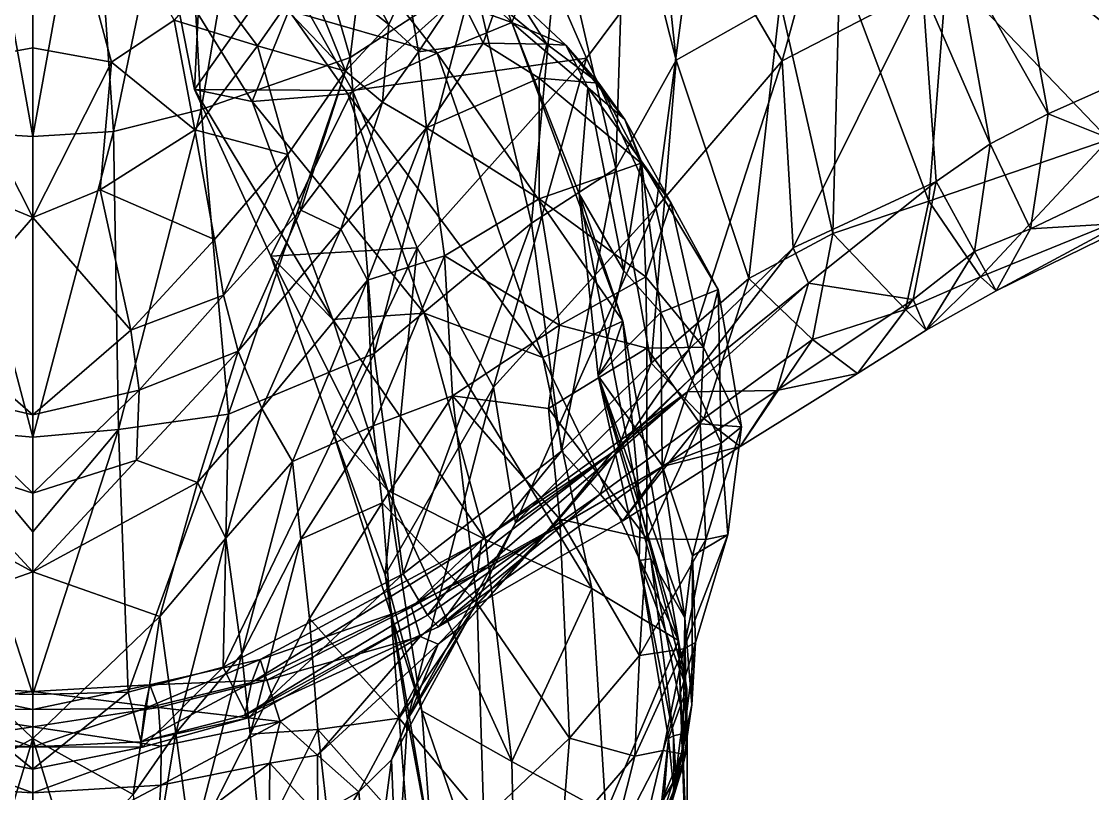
# Model space of a CAD drawing. Extents: x -3.67 to 3.67, y -1.12 to 0.75.
# Drawn here: x -0.002 to 0.1874, y -0.1958 to -0.0592 of the extents above; entities that cross this region are included whole.
import ezdxf

# ---------------------------------------------------------------- set-up
doc = ezdxf.new("R2010")
doc.units = 0
doc.layers.add('PTERANDN$LWO', color=1, linetype='CONTINUOUS')

msp = doc.modelspace()

# ---------------------------------------------------------------- linework, layer by layer
at = {"layer": 'PTERANDN$LWO'}
for points in [[(0.06434, 0.00084, -0.02902), (0.05612, -0.06557, 0.02455), (0.04056, -0.01157, -0.05649)], [(0.05612, -0.06557, 0.02455), (0.06434, 0.00084, -0.02902), (0.07793, -0.05132, 0.05281)], [(0.02665, -0.0189, -0.05853), (0.04056, -0.01157, -0.05649), (0.02978, -0.07475, -0.00071)], [(0.04056, -0.01157, -0.05649), (0.05612, -0.06557, 0.02455), (0.02978, -0.07475, -0.00071)], [(-0.01394, -0.06638, 0.90092), (0, -0.01428, 0.93408), (-0.02501, -0.05895, 0.88723)], [(0, -0.01428, 0.93408), (-0.01394, -0.06638, 0.90092), (0, -0.06383, 0.91513)], [(0.01394, -0.06638, 0.90092), (0, -0.01428, 0.93408), (0, -0.06383, 0.91513)], [(0, -0.01428, 0.93408), (0.01394, -0.06638, 0.90092), (0.02501, -0.05895, 0.88723)], [(0.11715, -0.03983, 0.39216), (0.13252, -0.06617, 0.37538), (0.14696, -0.01343, 0.35478)], [(0.13252, -0.06617, 0.37538), (0.15738, -0.05327, 0.35008), (0.14696, -0.01343, 0.35478)], [(0.02665, -0.0189, -0.05853), (0.01425, -0.07863, -0.00396), (0.01039, -0.02198, -0.06129)], [(0.01425, -0.07863, -0.00396), (0.02665, -0.0189, -0.05853), (0.02978, -0.07475, -0.00071)], [(0.10878, -0.019, 0.17009), (0.11378, -0.06605, 0.1639), (0.10483, -0.0306, 0.10088)], [(0.10878, -0.019, 0.17009), (0.13218, -0.05564, 0.22583), (0.11378, -0.06605, 0.1639)], [(-0.01425, -0.07863, -0.00396), (-0.01039, -0.02198, -0.06129), (0, -0.07955, -0.005)], [(-0.01039, -0.02198, -0.06129), (0, -0.02306, -0.06132), (0, -0.07955, -0.005)], [(0, -0.02306, -0.06132), (0.01039, -0.02198, -0.06129), (0, -0.07955, -0.005)], [(0.01039, -0.02198, -0.06129), (0.01425, -0.07863, -0.00396), (0, -0.07955, -0.005)], [(0.10313, -0.08519, 0.14002), (0.0931, -0.04176, 0.07628), (0.10483, -0.0306, 0.10088)], [(0.11378, -0.06605, 0.1639), (0.10313, -0.08519, 0.14002), (0.10483, -0.0306, 0.10088)], [(0.0468, -0.04691, 0.84959), (0.063, -0.05974, 0.82429), (0.05201, -0.03942, 0.82274)], [(0.05201, -0.03942, 0.82274), (0.063, -0.05974, 0.82429), (0.06624, -0.0528, 0.79629)], [(0.19318, -0.03809, 0.35846), (0.17438, -0.04737, 0.35484), (0.19878, -0.06695, 0.34752)], [(0.06043, -0.05065, 0.65219), (0.06642, -0.04149, 0.6757), (0.0847, -0.05939, 0.67607)], [(0.06642, -0.04149, 0.6757), (0.07949, -0.0457, 0.7119), (0.0847, -0.05939, 0.67607)], [(0.11715, -0.03983, 0.39216), (0.08813, -0.04321, 0.45382), (0.09792, -0.0657, 0.44167)], [(0.11021, -0.0922, 0.42225), (0.11715, -0.03983, 0.39216), (0.09792, -0.0657, 0.44167)], [(0.11715, -0.03983, 0.39216), (0.11021, -0.0922, 0.42225), (0.13252, -0.06617, 0.37538)], [(0.19274, -0.04082, 0.23276), (0.1903, -0.08006, 0.24103), (0.16165, -0.05008, 0.22639)], [(0.05655, -0.07138, 0.50777), (0.08813, -0.04321, 0.45382), (0.04409, -0.04919, 0.51838)], [(0.08813, -0.04321, 0.45382), (0.05655, -0.07138, 0.50777), (0.09792, -0.0657, 0.44167)], [(0.0931, -0.04176, 0.07628), (0.08819, -0.09486, 0.11627), (0.07793, -0.05132, 0.05281)], [(0.10313, -0.08519, 0.14002), (0.08819, -0.09486, 0.11627), (0.0931, -0.04176, 0.07628)], [(0.0468, -0.04691, 0.84959), (0.04451, -0.05664, 0.85587), (0.05531, -0.068, 0.84967)], [(0.063, -0.05974, 0.82429), (0.0468, -0.04691, 0.84959), (0.05531, -0.068, 0.84967)], [(0.07949, -0.0457, 0.7119), (0.08618, -0.05584, 0.70925), (0.0847, -0.05939, 0.67607)], [(0.16314, -0.04641, 0.3514), (0.15738, -0.05327, 0.35008), (0.16933, -0.08083, 0.3377)], [(0.16314, -0.04641, 0.3514), (0.16933, -0.08083, 0.3377), (0.17959, -0.07551, 0.34192)], [(0.17438, -0.04737, 0.35484), (0.16314, -0.04641, 0.3514), (0.17959, -0.07551, 0.34192)], [(0.04409, -0.04919, 0.51838), (0.02553, -0.0556, 0.56604), (0.02858, -0.07121, 0.57837)], [(0.05655, -0.07138, 0.50777), (0.04409, -0.04919, 0.51838), (0.02858, -0.07121, 0.57837)], [(0.14275, -0.04901, 0.22789), (0.14152, -0.0967, 0.23111), (0.13218, -0.05564, 0.22583)], [(0.14152, -0.0967, 0.23111), (0.14275, -0.04901, 0.22789), (0.15847, -0.09099, 0.23353)], [(0.14275, -0.04901, 0.22789), (0.16165, -0.05008, 0.22639), (0.15847, -0.09099, 0.23353)], [(0.19878, -0.06695, 0.34752), (0.17438, -0.04737, 0.35484), (0.17959, -0.07551, 0.34192)], [(0.06043, -0.05065, 0.65219), (0.07155, -0.06477, 0.65202), (0.04528, -0.05725, 0.62907)], [(0.07155, -0.06477, 0.65202), (0.06043, -0.05065, 0.65219), (0.0847, -0.05939, 0.67607)], [(0.16165, -0.05008, 0.22639), (0.1903, -0.08006, 0.24103), (0.15847, -0.09099, 0.23353)], [(0.03977, -0.06347, 0.86816), (0.03107, -0.05194, 0.87562), (0.02501, -0.05895, 0.88723)], [(0.03977, -0.06347, 0.86816), (0.04451, -0.05664, 0.85587), (0.03107, -0.05194, 0.87562)], [(0.06036, -0.11792, 0.08742), (0.05612, -0.06557, 0.02455), (0.07793, -0.05132, 0.05281)], [(0.08819, -0.09486, 0.11627), (0.06036, -0.11792, 0.08742), (0.07793, -0.05132, 0.05281)], [(0.063, -0.05974, 0.82429), (0.06824, -0.06456, 0.82002), (0.06624, -0.0528, 0.79629)], [(0.06824, -0.06456, 0.82002), (0.07525, -0.05408, 0.76821), (0.06624, -0.0528, 0.79629)], [(0.06824, -0.06456, 0.82002), (0.07963, -0.063, 0.79528), (0.07525, -0.05408, 0.76821)], [(0.07525, -0.05408, 0.76821), (0.07963, -0.063, 0.79528), (0.08214, -0.05599, 0.74279)], [(0.13252, -0.06617, 0.37538), (0.1345, -0.09926, 0.36479), (0.15738, -0.05327, 0.35008)], [(0.15738, -0.05327, 0.35008), (0.1345, -0.09926, 0.36479), (0.15978, -0.08747, 0.33439)], [(0.16933, -0.08083, 0.3377), (0.15738, -0.05327, 0.35008), (0.15978, -0.08747, 0.33439)], [(0.02553, -0.0556, 0.56604), (0.02922, -0.0579, 0.60413), (0.02858, -0.07121, 0.57837)], [(0.04451, -0.05664, 0.85587), (0.03977, -0.06347, 0.86816), (0.05531, -0.068, 0.84967)], [(0.07963, -0.063, 0.79528), (0.09091, -0.06322, 0.74246), (0.08214, -0.05599, 0.74279)], [(0.09091, -0.06322, 0.74246), (0.08618, -0.05584, 0.70925), (0.08214, -0.05599, 0.74279)], [(0.08618, -0.05584, 0.70925), (0.09428, -0.06335, 0.70903), (0.0847, -0.05939, 0.67607)], [(0.09091, -0.06322, 0.74246), (0.09428, -0.06335, 0.70903), (0.08618, -0.05584, 0.70925)], [(0.11378, -0.06605, 0.1639), (0.13218, -0.05564, 0.22583), (0.12662, -0.10467, 0.22689)], [(0.13218, -0.05564, 0.22583), (0.14152, -0.0967, 0.23111), (0.12662, -0.10467, 0.22689)], [(0.02922, -0.0579, 0.60413), (0.0388, -0.07333, 0.60496), (0.02858, -0.07121, 0.57837)], [(0.02922, -0.0579, 0.60413), (0.04528, -0.05725, 0.62907), (0.0388, -0.07333, 0.60496)], [(0.0388, -0.07333, 0.60496), (0.04528, -0.05725, 0.62907), (0.05574, -0.072, 0.62944)], [(0.04528, -0.05725, 0.62907), (0.07155, -0.06477, 0.65202), (0.05574, -0.072, 0.62944)], [(0.01394, -0.06638, 0.90092), (0.02863, -0.07837, 0.87991), (0.02501, -0.05895, 0.88723)], [(0.02863, -0.07837, 0.87991), (0.03977, -0.06347, 0.86816), (0.02501, -0.05895, 0.88723)], [(0.06183, -0.07343, 0.84523), (0.063, -0.05974, 0.82429), (0.05531, -0.068, 0.84967)], [(0.063, -0.05974, 0.82429), (0.06183, -0.07343, 0.84523), (0.06824, -0.06456, 0.82002)], [(0.10437, -0.11221, 0.6698), (0.07155, -0.06477, 0.65202), (0.0847, -0.05939, 0.67607)], [(0.09428, -0.06335, 0.70903), (0.09818, -0.07086, 0.70971), (0.0847, -0.05939, 0.67607)], [(0.09665, -0.08968, 0.70534), (0.10437, -0.11221, 0.6698), (0.0847, -0.05939, 0.67607)], [(0.09818, -0.07086, 0.70971), (0.09665, -0.08968, 0.70534), (0.0847, -0.05939, 0.67607)], [(0, -0.09386, 0.90364), (0, -0.06383, 0.91513), (-0.01394, -0.06638, 0.90092)], [(0, -0.06383, 0.91513), (0, -0.09386, 0.90364), (0.01394, -0.06638, 0.90092)], [(0.03977, -0.06347, 0.86816), (0.02863, -0.07837, 0.87991), (0.04509, -0.08274, 0.86235)], [(0.03977, -0.06347, 0.86816), (0.04509, -0.08274, 0.86235), (0.05531, -0.068, 0.84967)], [(0.07963, -0.063, 0.79528), (0.06824, -0.06456, 0.82002), (0.06965, -0.07799, 0.84202)], [(0.08959, -0.0692, 0.79518), (0.07963, -0.063, 0.79528), (0.06965, -0.07799, 0.84202)], [(0.08959, -0.0692, 0.79518), (0.09091, -0.06322, 0.74246), (0.07963, -0.063, 0.79528)], [(0.09091, -0.06322, 0.74246), (0.08959, -0.0692, 0.79518), (0.1001, -0.07011, 0.74226)], [(0.09428, -0.06335, 0.70903), (0.09091, -0.06322, 0.74246), (0.1001, -0.07011, 0.74226)], [(0.1047, -0.07653, 0.74307), (0.09428, -0.06335, 0.70903), (0.1001, -0.07011, 0.74226)], [(0.1047, -0.07653, 0.74307), (0.09818, -0.07086, 0.70971), (0.09428, -0.06335, 0.70903)], [(0.05612, -0.06557, 0.02455), (0.03464, -0.12865, 0.06122), (0.02978, -0.07475, -0.00071)], [(0.06036, -0.11792, 0.08742), (0.03464, -0.12865, 0.06122), (0.05612, -0.06557, 0.02455)], [(0.07155, -0.06477, 0.65202), (0.09021, -0.11864, 0.64608), (0.05574, -0.072, 0.62944)], [(0.05655, -0.07138, 0.50777), (0.06796, -0.09921, 0.49809), (0.09792, -0.0657, 0.44167)], [(0.06824, -0.06456, 0.82002), (0.06183, -0.07343, 0.84523), (0.06965, -0.07799, 0.84202)], [(0.06796, -0.09921, 0.49809), (0.08147, -0.12392, 0.48231), (0.09792, -0.0657, 0.44167)], [(0.09021, -0.11864, 0.64608), (0.07155, -0.06477, 0.65202), (0.10437, -0.11221, 0.6698)], [(0.08147, -0.12392, 0.48231), (0.11021, -0.0922, 0.42225), (0.09792, -0.0657, 0.44167)], [(0.11378, -0.06605, 0.1639), (0.10939, -0.11964, 0.20545), (0.10313, -0.08519, 0.14002)], [(0.10939, -0.11964, 0.20545), (0.11378, -0.06605, 0.1639), (0.12662, -0.10467, 0.22689)], [(0.13252, -0.06617, 0.37538), (0.11021, -0.0922, 0.42225), (0.11601, -0.11725, 0.39971)], [(0.1345, -0.09926, 0.36479), (0.13252, -0.06617, 0.37538), (0.11601, -0.11725, 0.39971)], [(-0.01394, -0.06638, 0.90092), (-0.01189, -0.089, 0.8947), (0, -0.09386, 0.90364)], [(0.01189, -0.089, 0.8947), (0.01394, -0.06638, 0.90092), (0, -0.09386, 0.90364)], [(0.01189, -0.089, 0.8947), (0.02863, -0.07837, 0.87991), (0.01394, -0.06638, 0.90092)], [(0.04509, -0.08274, 0.86235), (0.04739, -0.09258, 0.8585), (0.05531, -0.068, 0.84967)], [(0.04739, -0.09258, 0.8585), (0.06183, -0.07343, 0.84523), (0.05531, -0.068, 0.84967)], [(0.20109, -0.08415, 0.32399), (0.19878, -0.06695, 0.34752), (0.17959, -0.07551, 0.34192)], [(0.08956, -0.09059, 0.84077), (0.08959, -0.0692, 0.79518), (0.06965, -0.07799, 0.84202)], [(0.08959, -0.0692, 0.79518), (0.08956, -0.09059, 0.84077), (0.10759, -0.08427, 0.7924)], [(0.08959, -0.0692, 0.79518), (0.10759, -0.08427, 0.7924), (0.1001, -0.07011, 0.74226)], [(0.0421, -0.10071, 0.56857), (0.05655, -0.07138, 0.50777), (0.02858, -0.07121, 0.57837)], [(0.0388, -0.07333, 0.60496), (0.05305, -0.1119, 0.59878), (0.02858, -0.07121, 0.57837)], [(0.05305, -0.1119, 0.59878), (0.0421, -0.10071, 0.56857), (0.02858, -0.07121, 0.57837)], [(0.05655, -0.07138, 0.50777), (0.0421, -0.10071, 0.56857), (0.06796, -0.09921, 0.49809)], [(0.10455, -0.10332, 0.73956), (0.09665, -0.08968, 0.70534), (0.09818, -0.07086, 0.70971)], [(0.09818, -0.07086, 0.70971), (0.1047, -0.07653, 0.74307), (0.1076, -0.08386, 0.74395)], [(0.10455, -0.10332, 0.73956), (0.09818, -0.07086, 0.70971), (0.1076, -0.08386, 0.74395)], [(0.10759, -0.08427, 0.7924), (0.1047, -0.07653, 0.74307), (0.1001, -0.07011, 0.74226)], [(0.06921, -0.1108, 0.6237), (0.0388, -0.07333, 0.60496), (0.05574, -0.072, 0.62944)], [(0.05305, -0.1119, 0.59878), (0.0388, -0.07333, 0.60496), (0.06921, -0.1108, 0.6237)], [(0.04739, -0.09258, 0.8585), (0.05448, -0.09595, 0.8565), (0.06183, -0.07343, 0.84523)], [(0.06183, -0.07343, 0.84523), (0.05448, -0.09595, 0.8565), (0.06965, -0.07799, 0.84202)], [(0.09021, -0.11864, 0.64608), (0.06921, -0.1108, 0.6237), (0.05574, -0.072, 0.62944)], [(0.01516, -0.13139, 0.05712), (0.01425, -0.07863, -0.00396), (0.02978, -0.07475, -0.00071)], [(0.03464, -0.12865, 0.06122), (0.01516, -0.13139, 0.05712), (0.02978, -0.07475, -0.00071)], [(0.16933, -0.08083, 0.3377), (0.17649, -0.09585, 0.31691), (0.17959, -0.07551, 0.34192)], [(0.17649, -0.09585, 0.31691), (0.20109, -0.08415, 0.32399), (0.17959, -0.07551, 0.34192)], [(0.1047, -0.07653, 0.74307), (0.11288, -0.09123, 0.7929), (0.1076, -0.08386, 0.74395)], [(0.11288, -0.09123, 0.7929), (0.1047, -0.07653, 0.74307), (0.10759, -0.08427, 0.7924)], [(0, -0.13273, 0.05569), (-0.01516, -0.13139, 0.05712), (-0.01425, -0.07863, -0.00396)], [(0, -0.13273, 0.05569), (-0.01425, -0.07863, -0.00396), (0, -0.07955, -0.005)], [(0.01425, -0.07863, -0.00396), (0, -0.13273, 0.05569), (0, -0.07955, -0.005)], [(0.01516, -0.13139, 0.05712), (0, -0.13273, 0.05569), (0.01425, -0.07863, -0.00396)], [(0.02863, -0.07837, 0.87991), (0.01189, -0.089, 0.8947), (0.03216, -0.09777, 0.8725)], [(0.04509, -0.08274, 0.86235), (0.02863, -0.07837, 0.87991), (0.03216, -0.09777, 0.8725)], [(0.05448, -0.09595, 0.8565), (0.05919, -0.10493, 0.86563), (0.06965, -0.07799, 0.84202)], [(0.05919, -0.10493, 0.86563), (0.07281, -0.10065, 0.8575), (0.06965, -0.07799, 0.84202)], [(0.07281, -0.10065, 0.8575), (0.08956, -0.09059, 0.84077), (0.06965, -0.07799, 0.84202)], [(0.1903, -0.08006, 0.24103), (0.16761, -0.10434, 0.25747), (0.15847, -0.09099, 0.23353)], [(0.16655, -0.0999, 0.31166), (0.16933, -0.08083, 0.3377), (0.15978, -0.08747, 0.33439)], [(0.17649, -0.09585, 0.31691), (0.16933, -0.08083, 0.3377), (0.16655, -0.0999, 0.31166)], [(0.19792, -0.09202, 0.26543), (0.16761, -0.10434, 0.25747), (0.1903, -0.08006, 0.24103)], [(0.03372, -0.10759, 0.86743), (0.04509, -0.08274, 0.86235), (0.03216, -0.09777, 0.8725)], [(0.04509, -0.08274, 0.86235), (0.03372, -0.10759, 0.86743), (0.04739, -0.09258, 0.8585)], [(0.08819, -0.09486, 0.11627), (0.10313, -0.08519, 0.14002), (0.09353, -0.13523, 0.18322)], [(0.10759, -0.08427, 0.7924), (0.08956, -0.09059, 0.84077), (0.10841, -0.10435, 0.8387)], [(0.10313, -0.08519, 0.14002), (0.10939, -0.11964, 0.20545), (0.09353, -0.13523, 0.18322)], [(0.11107, -0.11069, 0.76057), (0.10455, -0.10332, 0.73956), (0.1076, -0.08386, 0.74395)], [(0.11288, -0.09123, 0.7929), (0.10759, -0.08427, 0.7924), (0.10841, -0.10435, 0.8387)], [(0.11288, -0.09123, 0.7929), (0.12124, -0.1066, 0.79347), (0.1076, -0.08386, 0.74395)], [(0.12124, -0.1066, 0.79347), (0.11107, -0.11069, 0.76057), (0.1076, -0.08386, 0.74395)], [(0.20109, -0.08415, 0.32399), (0.17649, -0.09585, 0.31691), (0.19503, -0.09473, 0.29388)], [(0, -0.09386, 0.90364), (-0.01189, -0.089, 0.8947), (-0.01735, -0.11383, 0.88604)], [(0.01189, -0.089, 0.8947), (0, -0.09386, 0.90364), (0.01735, -0.11383, 0.88604)], [(0.01189, -0.089, 0.8947), (0.01735, -0.11383, 0.88604), (0.03216, -0.09777, 0.8725)], [(0.1345, -0.09926, 0.36479), (0.13718, -0.10548, 0.34536), (0.15978, -0.08747, 0.33439)], [(0.13718, -0.10548, 0.34536), (0.15571, -0.10839, 0.30743), (0.15978, -0.08747, 0.33439)], [(0.15571, -0.10839, 0.30743), (0.16655, -0.0999, 0.31166), (0.15978, -0.08747, 0.33439)], [(0.08956, -0.09059, 0.84077), (0.07281, -0.10065, 0.8575), (0.09315, -0.11292, 0.85698)], [(0.08956, -0.09059, 0.84077), (0.09315, -0.11292, 0.85698), (0.10841, -0.10435, 0.8387)], [(0.10223, -0.11845, 0.70298), (0.09665, -0.08968, 0.70534), (0.10001, -0.12188, 0.73461)], [(0.10437, -0.11221, 0.6698), (0.09665, -0.08968, 0.70534), (0.10223, -0.11845, 0.70298)], [(0.09665, -0.08968, 0.70534), (0.10455, -0.10332, 0.73956), (0.10001, -0.12188, 0.73461)], [(0.04739, -0.09258, 0.8585), (0.03372, -0.10759, 0.86743), (0.03631, -0.11751, 0.8646)], [(0.05448, -0.09595, 0.8565), (0.04739, -0.09258, 0.8585), (0.03631, -0.11751, 0.8646)], [(0.08147, -0.12392, 0.48231), (0.08538, -0.14791, 0.45979), (0.11021, -0.0922, 0.42225)], [(0.11021, -0.0922, 0.42225), (0.08538, -0.14791, 0.45979), (0.11601, -0.11725, 0.39971)], [(0.11863, -0.11681, 0.84055), (0.11288, -0.09123, 0.7929), (0.10841, -0.10435, 0.8387)], [(0.11288, -0.09123, 0.7929), (0.11863, -0.11681, 0.84055), (0.12124, -0.1066, 0.79347)], [(0.15438, -0.11015, 0.25327), (0.14152, -0.0967, 0.23111), (0.15847, -0.09099, 0.23353)], [(0.16761, -0.10434, 0.25747), (0.15438, -0.11015, 0.25327), (0.15847, -0.09099, 0.23353)], [(0.16761, -0.10434, 0.25747), (0.19792, -0.09202, 0.26543), (0.17042, -0.10682, 0.28685)], [(0.19792, -0.09202, 0.26543), (0.19503, -0.09473, 0.29388), (0.17042, -0.10682, 0.28685)], [(0, -0.09386, 0.90364), (-0.01735, -0.11383, 0.88604), (0, -0.12879, 0.8917)], [(0.01735, -0.11383, 0.88604), (0, -0.09386, 0.90364), (0, -0.12879, 0.8917)], [(0.0405, -0.12768, 0.87181), (0.05448, -0.09595, 0.8565), (0.03631, -0.11751, 0.8646)], [(0.0405, -0.12768, 0.87181), (0.05919, -0.10493, 0.86563), (0.05448, -0.09595, 0.8565)], [(0.08819, -0.09486, 0.11627), (0.06553, -0.15692, 0.15551), (0.06036, -0.11792, 0.08742)], [(0.06553, -0.15692, 0.15551), (0.08819, -0.09486, 0.11627), (0.09353, -0.13523, 0.18322)], [(0.17649, -0.09585, 0.31691), (0.16655, -0.0999, 0.31166), (0.17042, -0.10682, 0.28685)], [(0.19503, -0.09473, 0.29388), (0.17649, -0.09585, 0.31691), (0.17042, -0.10682, 0.28685)], [(0.01735, -0.11383, 0.88604), (0.03372, -0.10759, 0.86743), (0.03216, -0.09777, 0.8725)], [(0.14152, -0.0967, 0.23111), (0.1379, -0.11546, 0.25165), (0.12662, -0.10467, 0.22689)], [(0.15438, -0.11015, 0.25327), (0.1379, -0.11546, 0.25165), (0.14152, -0.0967, 0.23111)], [(0.06796, -0.09921, 0.49809), (0.0421, -0.10071, 0.56857), (0.05287, -0.13119, 0.55881)], [(0.06233, -0.15712, 0.5411), (0.06796, -0.09921, 0.49809), (0.05287, -0.13119, 0.55881)], [(0.06796, -0.09921, 0.49809), (0.06233, -0.15712, 0.5411), (0.08147, -0.12392, 0.48231)], [(0.1171, -0.12164, 0.37913), (0.1345, -0.09926, 0.36479), (0.11601, -0.11725, 0.39971)], [(0.1171, -0.12164, 0.37913), (0.13718, -0.10548, 0.34536), (0.1345, -0.09926, 0.36479)], [(0.16655, -0.0999, 0.31166), (0.15571, -0.10839, 0.30743), (0.15799, -0.11382, 0.28239)], [(0.16655, -0.0999, 0.31166), (0.15799, -0.11382, 0.28239), (0.17042, -0.10682, 0.28685)], [(0.0421, -0.10071, 0.56857), (0.0628, -0.14217, 0.59016), (0.05287, -0.13119, 0.55881)], [(0.05305, -0.1119, 0.59878), (0.0628, -0.14217, 0.59016), (0.0421, -0.10071, 0.56857)], [(0.06021, -0.13071, 0.87653), (0.07281, -0.10065, 0.8575), (0.05919, -0.10493, 0.86563)], [(0.07281, -0.10065, 0.8575), (0.06021, -0.13071, 0.87653), (0.07424, -0.12544, 0.86993)], [(0.09315, -0.11292, 0.85698), (0.07281, -0.10065, 0.8575), (0.07424, -0.12544, 0.86993)], [(0.10455, -0.10332, 0.73956), (0.11107, -0.11069, 0.76057), (0.10001, -0.12188, 0.73461)], [(0.05919, -0.10493, 0.86563), (0.0405, -0.12768, 0.87181), (0.04593, -0.13705, 0.88066)], [(0.06021, -0.13071, 0.87653), (0.05919, -0.10493, 0.86563), (0.04593, -0.13705, 0.88066)], [(0.09315, -0.11292, 0.85698), (0.10863, -0.117, 0.84945), (0.10841, -0.10435, 0.8387)], [(0.10863, -0.117, 0.84945), (0.11863, -0.11681, 0.84055), (0.10841, -0.10435, 0.8387)], [(0.11868, -0.12941, 0.25), (0.10939, -0.11964, 0.20545), (0.12662, -0.10467, 0.22689)], [(0.1316, -0.12446, 0.31789), (0.13718, -0.10548, 0.34536), (0.11579, -0.12474, 0.35804)], [(0.13718, -0.10548, 0.34536), (0.1171, -0.12164, 0.37913), (0.11579, -0.12474, 0.35804)], [(0.1379, -0.11546, 0.25165), (0.11868, -0.12941, 0.25), (0.12662, -0.10467, 0.22689)], [(0.15571, -0.10839, 0.30743), (0.13718, -0.10548, 0.34536), (0.1316, -0.12446, 0.31789)], [(0.16761, -0.10434, 0.25747), (0.15799, -0.11382, 0.28239), (0.15438, -0.11015, 0.25327)], [(0.15799, -0.11382, 0.28239), (0.16761, -0.10434, 0.25747), (0.17042, -0.10682, 0.28685)], [(0.01879, -0.12445, 0.88041), (0.03372, -0.10759, 0.86743), (0.01735, -0.11383, 0.88604)], [(0.03372, -0.10759, 0.86743), (0.01879, -0.12445, 0.88041), (0.03631, -0.11751, 0.8646)], [(0.12173, -0.13378, 0.80938), (0.11107, -0.11069, 0.76057), (0.12124, -0.1066, 0.79347)], [(0.12124, -0.1066, 0.79347), (0.11863, -0.11681, 0.84055), (0.12534, -0.13092, 0.84121)], [(0.12173, -0.13378, 0.80938), (0.12124, -0.1066, 0.79347), (0.12534, -0.13092, 0.84121)], [(0.15571, -0.10839, 0.30743), (0.1316, -0.12446, 0.31789), (0.14588, -0.12148, 0.27804)], [(0.15799, -0.11382, 0.28239), (0.15571, -0.10839, 0.30743), (0.14588, -0.12148, 0.27804)], [(0.05305, -0.1119, 0.59878), (0.06921, -0.1108, 0.6237), (0.08009, -0.15082, 0.61971)], [(0.06921, -0.1108, 0.6237), (0.09888, -0.15949, 0.64253), (0.08009, -0.15082, 0.61971)], [(0.09021, -0.11864, 0.64608), (0.09888, -0.15949, 0.64253), (0.06921, -0.1108, 0.6237)], [(0.10001, -0.12188, 0.73461), (0.11107, -0.11069, 0.76057), (0.11129, -0.13775, 0.77722)], [(0.11107, -0.11069, 0.76057), (0.12173, -0.13378, 0.80938), (0.11129, -0.13775, 0.77722)], [(0.1379, -0.11546, 0.25165), (0.15438, -0.11015, 0.25327), (0.14588, -0.12148, 0.27804)], [(0.15438, -0.11015, 0.25327), (0.15799, -0.11382, 0.28239), (0.14588, -0.12148, 0.27804)], [(0.0628, -0.14217, 0.59016), (0.05305, -0.1119, 0.59878), (0.08009, -0.15082, 0.61971)], [(0.09123, -0.12766, 0.86528), (0.09315, -0.11292, 0.85698), (0.07424, -0.12544, 0.86993)], [(0.09021, -0.11864, 0.64608), (0.10437, -0.11221, 0.6698), (0.11419, -0.1687, 0.66661)], [(0.09315, -0.11292, 0.85698), (0.09123, -0.12766, 0.86528), (0.10863, -0.117, 0.84945)], [(0.10223, -0.11845, 0.70298), (0.10749, -0.14553, 0.70074), (0.10437, -0.11221, 0.6698)], [(0.10437, -0.11221, 0.6698), (0.10749, -0.14553, 0.70074), (0.11419, -0.1687, 0.66661)], [(-0.01735, -0.11383, 0.88604), (-0.01879, -0.12445, 0.88041), (0, -0.12879, 0.8917)], [(0.01879, -0.12445, 0.88041), (0.01735, -0.11383, 0.88604), (0, -0.12879, 0.8917)], [(0.1379, -0.11546, 0.25165), (0.1251, -0.13442, 0.27687), (0.11868, -0.12941, 0.25)], [(0.1251, -0.13442, 0.27687), (0.1379, -0.11546, 0.25165), (0.14588, -0.12148, 0.27804)], [(0.08538, -0.14791, 0.45979), (0.1045, -0.13396, 0.41185), (0.11601, -0.11725, 0.39971)], [(0.09123, -0.12766, 0.86528), (0.10861, -0.15072, 0.86974), (0.10863, -0.117, 0.84945)], [(0.1045, -0.13396, 0.41185), (0.1171, -0.12164, 0.37913), (0.11601, -0.11725, 0.39971)], [(0.10861, -0.15072, 0.86974), (0.11805, -0.13037, 0.85115), (0.10863, -0.117, 0.84945)], [(0.10863, -0.117, 0.84945), (0.11805, -0.13037, 0.85115), (0.11863, -0.11681, 0.84055)], [(0.11863, -0.11681, 0.84055), (0.11805, -0.13037, 0.85115), (0.12534, -0.13092, 0.84121)], [(0.01879, -0.12445, 0.88041), (0.01834, -0.13681, 0.87465), (0.03631, -0.11751, 0.8646)], [(0.01834, -0.13681, 0.87465), (0.02911, -0.14076, 0.87555), (0.03631, -0.11751, 0.8646)], [(0.02911, -0.14076, 0.87555), (0.0405, -0.12768, 0.87181), (0.03631, -0.11751, 0.8646)], [(0.03464, -0.12865, 0.06122), (0.06036, -0.11792, 0.08742), (0.03367, -0.17345, 0.12924)], [(0.06036, -0.11792, 0.08742), (0.06553, -0.15692, 0.15551), (0.03367, -0.17345, 0.12924)], [(0.09888, -0.15949, 0.64253), (0.09021, -0.11864, 0.64608), (0.11419, -0.1687, 0.66661)], [(0.10749, -0.14553, 0.70074), (0.10223, -0.11845, 0.70298), (0.10001, -0.12188, 0.73461)], [(0.10939, -0.11964, 0.20545), (0.10036, -0.14281, 0.22894), (0.09353, -0.13523, 0.18322)], [(0.11868, -0.12941, 0.25), (0.10036, -0.14281, 0.22894), (0.10939, -0.11964, 0.20545)], [(0.10724, -0.15459, 0.73221), (0.10749, -0.14553, 0.70074), (0.10001, -0.12188, 0.73461)], [(0.1093, -0.15427, 0.76418), (0.10724, -0.15459, 0.73221), (0.10001, -0.12188, 0.73461)], [(0.11534, -0.16471, 0.79323), (0.10001, -0.12188, 0.73461), (0.11129, -0.13775, 0.77722)], [(0.11534, -0.16471, 0.79323), (0.1093, -0.15427, 0.76418), (0.10001, -0.12188, 0.73461)], [(0.1171, -0.12164, 0.37913), (0.10242, -0.13553, 0.39065), (0.11579, -0.12474, 0.35804)], [(0.1045, -0.13396, 0.41185), (0.10242, -0.13553, 0.39065), (0.1171, -0.12164, 0.37913)], [(0.1316, -0.12446, 0.31789), (0.1251, -0.13442, 0.27687), (0.14588, -0.12148, 0.27804)], [(-0.01879, -0.12445, 0.88041), (0, -0.14265, 0.88483), (0, -0.12879, 0.8917)], [(0, -0.14265, 0.88483), (-0.01879, -0.12445, 0.88041), (-0.01834, -0.13681, 0.87465)], [(0, -0.14265, 0.88483), (0.01879, -0.12445, 0.88041), (0, -0.12879, 0.8917)], [(0.01879, -0.12445, 0.88041), (0, -0.14265, 0.88483), (0.01834, -0.13681, 0.87465)], [(0.08147, -0.12392, 0.48231), (0.06233, -0.15712, 0.5411), (0.06628, -0.18268, 0.52272)], [(0.08538, -0.14791, 0.45979), (0.08147, -0.12392, 0.48231), (0.06628, -0.18268, 0.52272)], [(0.07868, -0.15685, 0.31572), (0.11139, -0.13794, 0.31688), (0.11579, -0.12474, 0.35804)], [(0.07935, -0.15102, 0.37339), (0.07868, -0.15685, 0.31572), (0.11579, -0.12474, 0.35804)], [(0.10242, -0.13553, 0.39065), (0.07935, -0.15102, 0.37339), (0.11579, -0.12474, 0.35804)], [(0.11139, -0.13794, 0.31688), (0.1316, -0.12446, 0.31789), (0.11579, -0.12474, 0.35804)], [(0.1316, -0.12446, 0.31789), (0.11139, -0.13794, 0.31688), (0.1251, -0.13442, 0.27687)], [(0.06021, -0.13071, 0.87653), (0.06178, -0.14438, 0.88061), (0.07424, -0.12544, 0.86993)], [(0.06178, -0.14438, 0.88061), (0.07862, -0.16216, 0.88667), (0.07424, -0.12544, 0.86993)], [(0.09323, -0.14725, 0.87694), (0.09123, -0.12766, 0.86528), (0.07424, -0.12544, 0.86993)], [(0.07862, -0.16216, 0.88667), (0.09323, -0.14725, 0.87694), (0.07424, -0.12544, 0.86993)], [(0.03464, -0.12865, 0.06122), (0.01687, -0.17785, 0.12507), (0.01516, -0.13139, 0.05712)], [(0.01687, -0.17785, 0.12507), (0.03464, -0.12865, 0.06122), (0.03367, -0.17345, 0.12924)], [(0.02911, -0.14076, 0.87555), (0.03414, -0.15063, 0.88333), (0.0405, -0.12768, 0.87181)], [(0.0405, -0.12768, 0.87181), (0.03414, -0.15063, 0.88333), (0.04593, -0.13705, 0.88066)], [(0.09323, -0.14725, 0.87694), (0.10861, -0.15072, 0.86974), (0.09123, -0.12766, 0.86528)], [(0.04739, -0.15077, 0.88423), (0.06021, -0.13071, 0.87653), (0.04593, -0.13705, 0.88066)], [(0.06021, -0.13071, 0.87653), (0.04739, -0.15077, 0.88423), (0.06178, -0.14438, 0.88061)], [(0.10036, -0.14281, 0.22894), (0.11868, -0.12941, 0.25), (0.10439, -0.14756, 0.27582)], [(0.11868, -0.12941, 0.25), (0.1251, -0.13442, 0.27687), (0.10439, -0.14756, 0.27582)], [(0.10861, -0.15072, 0.86974), (0.11906, -0.15087, 0.86112), (0.11805, -0.13037, 0.85115)], [(0.11805, -0.13037, 0.85115), (0.11906, -0.15087, 0.86112), (0.12534, -0.13092, 0.84121)], [(-0.01687, -0.17785, 0.12507), (-0.01516, -0.13139, 0.05712), (0, -0.17827, 0.12239)], [(0, -0.17827, 0.12239), (-0.01516, -0.13139, 0.05712), (0, -0.14948, 0.08021)], [(0, -0.13273, 0.05569), (0, -0.14948, 0.08021), (-0.01516, -0.13139, 0.05712)], [(0.01516, -0.13139, 0.05712), (0, -0.17827, 0.12239), (0, -0.14948, 0.08021)], [(0, -0.14948, 0.08021), (0, -0.13273, 0.05569), (0.01516, -0.13139, 0.05712)], [(0.01516, -0.13139, 0.05712), (0.01687, -0.17785, 0.12507), (0, -0.17827, 0.12239)], [(0.0628, -0.14217, 0.59016), (0.0688, -0.18118, 0.58566), (0.05287, -0.13119, 0.55881)], [(0.0688, -0.18118, 0.58566), (0.06233, -0.15712, 0.5411), (0.05287, -0.13119, 0.55881)], [(0.11906, -0.15087, 0.86112), (0.12293, -0.15003, 0.84015), (0.12534, -0.13092, 0.84121)], [(0.12293, -0.15003, 0.84015), (0.12173, -0.13378, 0.80938), (0.12534, -0.13092, 0.84121)], [(0.1045, -0.13396, 0.41185), (0.07671, -0.16545, 0.47287), (0.09125, -0.14931, 0.42379)], [(0.07671, -0.16545, 0.47287), (0.1045, -0.13396, 0.41185), (0.08538, -0.14791, 0.45979)], [(0.10242, -0.13553, 0.39065), (0.1045, -0.13396, 0.41185), (0.09125, -0.14931, 0.42379)], [(0.1251, -0.13442, 0.27687), (0.11139, -0.13794, 0.31688), (0.10439, -0.14756, 0.27582)], [(0.12173, -0.13378, 0.80938), (0.11669, -0.15375, 0.80769), (0.11129, -0.13775, 0.77722)], [(0.12173, -0.13378, 0.80938), (0.12293, -0.15003, 0.84015), (0.11669, -0.15375, 0.80769)], [(0.06984, -0.16422, 0.22726), (0.06553, -0.15692, 0.15551), (0.09353, -0.13523, 0.18322)], [(0.06701, -0.16281, 0.40616), (0.10242, -0.13553, 0.39065), (0.09125, -0.14931, 0.42379)], [(0.06701, -0.16281, 0.40616), (0.07935, -0.15102, 0.37339), (0.10242, -0.13553, 0.39065)], [(0.10036, -0.14281, 0.22894), (0.06984, -0.16422, 0.22726), (0.09353, -0.13523, 0.18322)], [(-0.02911, -0.14076, 0.87555), (0, -0.15656, 0.8812), (-0.01834, -0.13681, 0.87465)], [(0, -0.14265, 0.88483), (-0.01834, -0.13681, 0.87465), (0, -0.15656, 0.8812)], [(0.01834, -0.13681, 0.87465), (0, -0.14265, 0.88483), (0, -0.15656, 0.8812)], [(0, -0.15656, 0.8812), (0.02911, -0.14076, 0.87555), (0.01834, -0.13681, 0.87465)], [(0.03414, -0.15063, 0.88333), (0.03695, -0.17107, 0.88667), (0.04593, -0.13705, 0.88066)], [(0.03695, -0.17107, 0.88667), (0.04739, -0.15077, 0.88423), (0.04593, -0.13705, 0.88066)], [(0.11139, -0.13794, 0.31688), (0.07178, -0.16628, 0.27437), (0.10439, -0.14756, 0.27582)], [(0.07868, -0.15685, 0.31572), (0.07178, -0.16628, 0.27437), (0.11139, -0.13794, 0.31688)], [(0.11669, -0.15375, 0.80769), (0.11534, -0.16471, 0.79323), (0.11129, -0.13775, 0.77722)], [(0, -0.15656, 0.8812), (-0.02911, -0.14076, 0.87555), (-0.02245, -0.16447, 0.88524)], [(0.02911, -0.14076, 0.87555), (0, -0.15656, 0.8812), (0.02245, -0.16447, 0.88524)], [(0.03414, -0.15063, 0.88333), (0.02911, -0.14076, 0.87555), (0.02245, -0.16447, 0.88524)], [(0.08473, -0.19014, 0.6153), (0.0628, -0.14217, 0.59016), (0.08009, -0.15082, 0.61971)], [(0.0688, -0.18118, 0.58566), (0.0628, -0.14217, 0.59016), (0.08473, -0.19014, 0.6153)], [(0.10036, -0.14281, 0.22894), (0.07178, -0.16628, 0.27437), (0.06984, -0.16422, 0.22726)], [(0.07178, -0.16628, 0.27437), (0.10036, -0.14281, 0.22894), (0.10439, -0.14756, 0.27582)], [(0.06178, -0.14438, 0.88061), (0.04739, -0.15077, 0.88423), (0.04892, -0.16482, 0.88662)], [(0.06481, -0.18245, 0.89295), (0.06178, -0.14438, 0.88061), (0.04892, -0.16482, 0.88662)], [(0.06481, -0.18245, 0.89295), (0.07862, -0.16216, 0.88667), (0.06178, -0.14438, 0.88061)], [(0.10749, -0.14553, 0.70074), (0.10724, -0.15459, 0.73221), (0.11567, -0.17722, 0.6974)], [(0.10749, -0.14553, 0.70074), (0.11567, -0.17722, 0.6974), (0.11419, -0.1687, 0.66661)], [(0.09323, -0.14725, 0.87694), (0.07862, -0.16216, 0.88667), (0.09493, -0.18603, 0.88807)], [(0.10861, -0.15072, 0.86974), (0.09323, -0.14725, 0.87694), (0.10729, -0.17136, 0.87823)], [(0.09323, -0.14725, 0.87694), (0.09493, -0.18603, 0.88807), (0.10729, -0.17136, 0.87823)], [(0.07671, -0.16545, 0.47287), (0.08538, -0.14791, 0.45979), (0.06628, -0.18268, 0.52272)], [(0.06854, -0.16804, 0.4378), (0.06701, -0.16281, 0.40616), (0.09125, -0.14931, 0.42379)], [(0.07167, -0.16936, 0.46655), (0.06854, -0.16804, 0.4378), (0.09125, -0.14931, 0.42379)], [(0.07671, -0.16545, 0.47287), (0.07167, -0.16936, 0.46655), (0.09125, -0.14931, 0.42379)], [(0.02532, -0.18513, 0.88663), (0.03414, -0.15063, 0.88333), (0.02245, -0.16447, 0.88524)], [(0.02532, -0.18513, 0.88663), (0.03695, -0.17107, 0.88667), (0.03414, -0.15063, 0.88333)], [(0.04739, -0.15077, 0.88423), (0.03695, -0.17107, 0.88667), (0.03842, -0.18527, 0.88679)], [(0.04739, -0.15077, 0.88423), (0.03842, -0.18527, 0.88679), (0.04892, -0.16482, 0.88662)], [(0.0387, -0.17613, 0.33073), (0.07935, -0.15102, 0.37339), (0.04021, -0.17208, 0.38899)], [(0.07868, -0.15685, 0.31572), (0.07935, -0.15102, 0.37339), (0.0387, -0.17613, 0.33073)], [(0.07935, -0.15102, 0.37339), (0.06701, -0.16281, 0.40616), (0.04021, -0.17208, 0.38899)], [(0.09888, -0.15949, 0.64253), (0.08473, -0.19014, 0.6153), (0.08009, -0.15082, 0.61971)], [(0.11906, -0.15087, 0.86112), (0.10861, -0.15072, 0.86974), (0.10729, -0.17136, 0.87823)], [(0.11517, -0.17021, 0.85953), (0.11906, -0.15087, 0.86112), (0.10729, -0.17136, 0.87823)], [(0.12293, -0.15003, 0.84015), (0.11517, -0.17021, 0.85953), (0.1172, -0.16909, 0.83823)], [(0.11517, -0.17021, 0.85953), (0.12293, -0.15003, 0.84015), (0.11906, -0.15087, 0.86112)], [(0.11669, -0.15375, 0.80769), (0.12293, -0.15003, 0.84015), (0.1172, -0.16909, 0.83823)], [(0.11332, -0.1856, 0.76058), (0.10724, -0.15459, 0.73221), (0.1093, -0.15427, 0.76418)], [(0.11567, -0.17722, 0.6974), (0.10724, -0.15459, 0.73221), (0.11243, -0.18605, 0.7284)], [(0.10724, -0.15459, 0.73221), (0.11332, -0.1856, 0.76058), (0.11243, -0.18605, 0.7284)], [(0.11332, -0.1856, 0.76058), (0.1093, -0.15427, 0.76418), (0.11555, -0.18508, 0.79251)], [(0.1093, -0.15427, 0.76418), (0.11534, -0.16471, 0.79323), (0.11555, -0.18508, 0.79251)], [(0.11659, -0.18013, 0.82384), (0.11534, -0.16471, 0.79323), (0.11669, -0.15375, 0.80769)], [(0.11659, -0.18013, 0.82384), (0.11669, -0.15375, 0.80769), (0.1172, -0.16909, 0.83823)], [(0, -0.18609, 0.88751), (0, -0.15656, 0.8812), (-0.02245, -0.16447, 0.88524)], [(0, -0.15656, 0.8812), (0, -0.18609, 0.88751), (0.02245, -0.16447, 0.88524)], [(0.06553, -0.15692, 0.15551), (0.0381, -0.18242, 0.20011), (0.03367, -0.17345, 0.12924)], [(0.07178, -0.16628, 0.27437), (0.07868, -0.15685, 0.31572), (0.03749, -0.18193, 0.2732)], [(0.07868, -0.15685, 0.31572), (0.0387, -0.17613, 0.33073), (0.03749, -0.18193, 0.2732)], [(0.06984, -0.16422, 0.22726), (0.0381, -0.18242, 0.20011), (0.06553, -0.15692, 0.15551)], [(0.06233, -0.15712, 0.5411), (0.07064, -0.20604, 0.56881), (0.06628, -0.18268, 0.52272)], [(0.0688, -0.18118, 0.58566), (0.07064, -0.20604, 0.56881), (0.06233, -0.15712, 0.5411)], [(0.10135, -0.19924, 0.63911), (0.08473, -0.19014, 0.6153), (0.09888, -0.15949, 0.64253)], [(0.10135, -0.19924, 0.63911), (0.09888, -0.15949, 0.64253), (0.11419, -0.1687, 0.66661)], [(0.06701, -0.16281, 0.40616), (0.04141, -0.17574, 0.42085), (0.04021, -0.17208, 0.38899)], [(0.06854, -0.16804, 0.4378), (0.04141, -0.17574, 0.42085), (0.06701, -0.16281, 0.40616)], [(0.07862, -0.16216, 0.88667), (0.06481, -0.18245, 0.89295), (0.0798, -0.20047, 0.89371)], [(0.09493, -0.18603, 0.88807), (0.07862, -0.16216, 0.88667), (0.0798, -0.20047, 0.89371)], [(-0.01775, -0.19597, 0.88799), (0, -0.18609, 0.88751), (-0.02245, -0.16447, 0.88524)], [(0, -0.18609, 0.88751), (0.01775, -0.19597, 0.88799), (0.02245, -0.16447, 0.88524)], [(0.01775, -0.19597, 0.88799), (0.02532, -0.18513, 0.88663), (0.02245, -0.16447, 0.88524)], [(0.0381, -0.18242, 0.20011), (0.06984, -0.16422, 0.22726), (0.03749, -0.18193, 0.2732)], [(0.06984, -0.16422, 0.22726), (0.07178, -0.16628, 0.27437), (0.03749, -0.18193, 0.2732)], [(0.03842, -0.18527, 0.88679), (0.05044, -0.18448, 0.89081), (0.04892, -0.16482, 0.88662)], [(0.05044, -0.18448, 0.89081), (0.06481, -0.18245, 0.89295), (0.04892, -0.16482, 0.88662)], [(0.11534, -0.16471, 0.79323), (0.11659, -0.18013, 0.82384), (0.11499, -0.19093, 0.80939)], [(0.1156, -0.18805, 0.80094), (0.11534, -0.16471, 0.79323), (0.11499, -0.19093, 0.80939)], [(0.11534, -0.16471, 0.79323), (0.1156, -0.18805, 0.80094), (0.11555, -0.18508, 0.79251)], [(0.06346, -0.18982, 0.51496), (0.07671, -0.16545, 0.47287), (0.06628, -0.18268, 0.52272)], [(0.06346, -0.18982, 0.51496), (0.07167, -0.16936, 0.46655), (0.07671, -0.16545, 0.47287)], [(0.04141, -0.17574, 0.42085), (0.06854, -0.16804, 0.4378), (0.04376, -0.18306, 0.45249)], [(0.06854, -0.16804, 0.4378), (0.05038, -0.189, 0.48026), (0.04376, -0.18306, 0.45249)], [(0.05038, -0.189, 0.48026), (0.06854, -0.16804, 0.4378), (0.07167, -0.16936, 0.46655)], [(0.05038, -0.189, 0.48026), (0.07167, -0.16936, 0.46655), (0.05769, -0.19551, 0.50779)], [(0.07167, -0.16936, 0.46655), (0.06346, -0.18982, 0.51496), (0.05769, -0.19551, 0.50779)], [(0.11681, -0.23394, 0.67105), (0.10135, -0.19924, 0.63911), (0.11419, -0.1687, 0.66661)], [(0.10646, -0.18919, 0.87181), (0.11517, -0.17021, 0.85953), (0.10729, -0.17136, 0.87823)], [(0.11517, -0.17021, 0.85953), (0.10646, -0.18919, 0.87181), (0.1115, -0.18816, 0.85096)], [(0.1115, -0.18816, 0.85096), (0.11472, -0.18877, 0.83674), (0.1172, -0.16909, 0.83823)], [(0.11517, -0.17021, 0.85953), (0.1115, -0.18816, 0.85096), (0.1172, -0.16909, 0.83823)], [(0.11636, -0.22607, 0.6853), (0.11681, -0.23394, 0.67105), (0.11419, -0.1687, 0.66661)], [(0.11588, -0.21762, 0.70062), (0.11636, -0.22607, 0.6853), (0.11419, -0.1687, 0.66661)], [(0.11567, -0.17722, 0.6974), (0.11588, -0.21762, 0.70062), (0.11419, -0.1687, 0.66661)], [(0.11472, -0.18877, 0.83674), (0.11659, -0.18013, 0.82384), (0.1172, -0.16909, 0.83823)], [(0.01984, -0.18076, 0.33054), (0.0387, -0.17613, 0.33073), (0.04021, -0.17208, 0.38899)], [(0.02072, -0.17659, 0.39117), (0.01984, -0.18076, 0.33054), (0.04021, -0.17208, 0.38899)], [(0.04141, -0.17574, 0.42085), (0.02072, -0.17659, 0.39117), (0.04021, -0.17208, 0.38899)], [(0.03695, -0.17107, 0.88667), (0.02532, -0.18513, 0.88663), (0.02806, -0.20573, 0.88382)], [(0.03842, -0.18527, 0.88679), (0.03695, -0.17107, 0.88667), (0.02806, -0.20573, 0.88382)], [(0.09493, -0.18603, 0.88807), (0.10646, -0.18919, 0.87181), (0.10729, -0.17136, 0.87823)], [(0.01938, -0.18762, 0.19967), (0.01687, -0.17785, 0.12507), (0.03367, -0.17345, 0.12924)], [(0.0381, -0.18242, 0.20011), (0.01938, -0.18762, 0.19967), (0.03367, -0.17345, 0.12924)], [(0.0387, -0.17613, 0.33073), (0.01908, -0.18666, 0.27291), (0.03749, -0.18193, 0.2732)], [(0.01984, -0.18076, 0.33054), (0.01908, -0.18666, 0.27291), (0.0387, -0.17613, 0.33073)], [(0.02225, -0.18057, 0.42282), (0.02072, -0.17659, 0.39117), (0.04141, -0.17574, 0.42085)], [(0.02225, -0.18057, 0.42282), (0.04141, -0.17574, 0.42085), (0.04376, -0.18306, 0.45249)], [(-0.02225, -0.18057, 0.42282), (-0.02072, -0.17659, 0.39117), (0, -0.17772, 0.39344)], [(0, -0.18399, 0.43381), (-0.02225, -0.18057, 0.42282), (0, -0.17772, 0.39344)], [(-0.02072, -0.17659, 0.39117), (0, -0.18094, 0.33256), (0, -0.17772, 0.39344)], [(0, -0.18094, 0.33256), (-0.02072, -0.17659, 0.39117), (-0.01984, -0.18076, 0.33054)], [(0, -0.19148, 0.19533), (-0.01938, -0.18762, 0.19967), (-0.01687, -0.17785, 0.12507)], [(0, -0.19148, 0.19533), (-0.01687, -0.17785, 0.12507), (0, -0.17827, 0.12239)], [(0, -0.18094, 0.33256), (0.02072, -0.17659, 0.39117), (0, -0.17772, 0.39344)], [(0.02072, -0.17659, 0.39117), (0, -0.18094, 0.33256), (0.01984, -0.18076, 0.33054)], [(0.02072, -0.17659, 0.39117), (0.02225, -0.18057, 0.42282), (0, -0.17772, 0.39344)], [(0.02225, -0.18057, 0.42282), (0, -0.18399, 0.43381), (0, -0.17772, 0.39344)], [(0.01687, -0.17785, 0.12507), (0, -0.19148, 0.19533), (0, -0.17827, 0.12239)], [(0.01938, -0.18762, 0.19967), (0, -0.19148, 0.19533), (0.01687, -0.17785, 0.12507)], [(0.10941, -0.22596, 0.73164), (0.11567, -0.17722, 0.6974), (0.11243, -0.18605, 0.7284)], [(0.11567, -0.17722, 0.6974), (0.10941, -0.22596, 0.73164), (0.11588, -0.21762, 0.70062)], [(0, -0.18399, 0.43381), (-0.02271, -0.1874, 0.45113), (-0.02225, -0.18057, 0.42282)], [(-0.01984, -0.18076, 0.33054), (-0.01908, -0.18666, 0.27291), (0, -0.18753, 0.27247)], [(0, -0.18094, 0.33256), (-0.01984, -0.18076, 0.33054), (0, -0.18753, 0.27247)], [(0.02271, -0.1874, 0.45113), (0, -0.18399, 0.43381), (0.02225, -0.18057, 0.42282)], [(0.01908, -0.18666, 0.27291), (0.01984, -0.18076, 0.33054), (0, -0.18753, 0.27247)], [(0.01984, -0.18076, 0.33054), (0, -0.18094, 0.33256), (0, -0.18753, 0.27247)], [(0.02271, -0.1874, 0.45113), (0.02225, -0.18057, 0.42282), (0.04376, -0.18306, 0.45249)], [(0.0688, -0.18118, 0.58566), (0.08473, -0.19014, 0.6153), (0.08561, -0.23011, 0.61262)], [(0.07064, -0.20604, 0.56881), (0.0688, -0.18118, 0.58566), (0.08561, -0.23011, 0.61262)], [(0.11659, -0.18013, 0.82384), (0.11242, -0.19928, 0.82231), (0.11499, -0.19093, 0.80939)], [(0.11659, -0.18013, 0.82384), (0.11472, -0.18877, 0.83674), (0.11242, -0.19928, 0.82231)], [(0.01908, -0.18666, 0.27291), (0.0381, -0.18242, 0.20011), (0.03749, -0.18193, 0.2732)], [(0.01908, -0.18666, 0.27291), (0.01938, -0.18762, 0.19967), (0.0381, -0.18242, 0.20011)], [(0.04192, -0.19042, 0.47551), (0.02267, -0.19431, 0.47178), (0.04376, -0.18306, 0.45249)], [(0.02267, -0.19431, 0.47178), (0.02271, -0.1874, 0.45113), (0.04376, -0.18306, 0.45249)], [(0.05038, -0.189, 0.48026), (0.04192, -0.19042, 0.47551), (0.04376, -0.18306, 0.45249)], [(0.06481, -0.18245, 0.89295), (0.05044, -0.18448, 0.89081), (0.06633, -0.20242, 0.89368)], [(0.06436, -0.21309, 0.53848), (0.06346, -0.18982, 0.51496), (0.06628, -0.18268, 0.52272)], [(0.07064, -0.20604, 0.56881), (0.06436, -0.21309, 0.53848), (0.06628, -0.18268, 0.52272)], [(0.06481, -0.18245, 0.89295), (0.06633, -0.20242, 0.89368), (0.0798, -0.20047, 0.89371)], [(0, -0.19565, 0.47136), (-0.02271, -0.1874, 0.45113), (0, -0.18399, 0.43381)], [(0.02271, -0.1874, 0.45113), (0, -0.19565, 0.47136), (0, -0.18399, 0.43381)], [(0.01775, -0.19597, 0.88799), (0.02006, -0.21652, 0.8843), (0.02532, -0.18513, 0.88663)], [(0.02532, -0.18513, 0.88663), (0.02006, -0.21652, 0.8843), (0.02806, -0.20573, 0.88382)], [(0.04035, -0.20465, 0.88651), (0.03842, -0.18527, 0.88679), (0.02806, -0.20573, 0.88382)], [(0.05044, -0.18448, 0.89081), (0.03842, -0.18527, 0.88679), (0.04035, -0.20465, 0.88651)], [(0.05044, -0.18448, 0.89081), (0.04035, -0.20465, 0.88651), (0.05259, -0.20384, 0.89052)], [(0.06633, -0.20242, 0.89368), (0.05044, -0.18448, 0.89081), (0.05259, -0.20384, 0.89052)], [(0.11332, -0.1856, 0.76058), (0.11341, -0.19521, 0.75896), (0.11243, -0.18605, 0.7284)], [(0.11384, -0.19403, 0.79077), (0.11332, -0.1856, 0.76058), (0.11555, -0.18508, 0.79251)], [(0.11332, -0.1856, 0.76058), (0.11384, -0.19403, 0.79077), (0.11341, -0.19521, 0.75896)], [(0.1156, -0.18805, 0.80094), (0.11384, -0.19403, 0.79077), (0.11555, -0.18508, 0.79251)], [(0, -0.19565, 0.47136), (-0.02267, -0.19431, 0.47178), (-0.02271, -0.1874, 0.45113)], [(-0.01908, -0.18666, 0.27291), (-0.01938, -0.18762, 0.19967), (0, -0.18753, 0.27247)], [(-0.01938, -0.18762, 0.19967), (0, -0.19148, 0.19533), (0, -0.18753, 0.27247)], [(-0.01775, -0.19597, 0.88799), (-0.00662, -0.20783, 0.88875), (0, -0.18609, 0.88751)], [(-0.00662, -0.20783, 0.88875), (0, -0.21546, 0.89081), (0, -0.18609, 0.88751)], [(0.00662, -0.20783, 0.88875), (0.01775, -0.19597, 0.88799), (0, -0.18609, 0.88751)], [(0, -0.21546, 0.89081), (0.00662, -0.20783, 0.88875), (0, -0.18609, 0.88751)], [(0.01938, -0.18762, 0.19967), (0.01908, -0.18666, 0.27291), (0, -0.18753, 0.27247)], [(0.02267, -0.19431, 0.47178), (0, -0.19565, 0.47136), (0.02271, -0.1874, 0.45113)], [(0, -0.19148, 0.19533), (0.01938, -0.18762, 0.19967), (0, -0.18753, 0.27247)], [(0.09351, -0.20425, 0.88104), (0.09493, -0.18603, 0.88807), (0.0798, -0.20047, 0.89371)], [(0.09351, -0.20425, 0.88104), (0.10646, -0.18919, 0.87181), (0.09493, -0.18603, 0.88807)], [(0.10987, -0.21011, 0.75975), (0.10941, -0.22596, 0.73164), (0.11243, -0.18605, 0.7284)], [(0.11341, -0.19521, 0.75896), (0.10987, -0.21011, 0.75975), (0.11243, -0.18605, 0.7284)], [(0.05041, -0.19962, 0.50137), (0.04192, -0.19042, 0.47551), (0.05038, -0.189, 0.48026)], [(0.05041, -0.19962, 0.50137), (0.05038, -0.189, 0.48026), (0.05769, -0.19551, 0.50779)], [(0.10646, -0.18919, 0.87181), (0.09351, -0.20425, 0.88104), (0.10219, -0.20622, 0.86269)], [(0.10687, -0.2074, 0.84923), (0.1115, -0.18816, 0.85096), (0.10219, -0.20622, 0.86269)], [(0.1115, -0.18816, 0.85096), (0.10646, -0.18919, 0.87181), (0.10219, -0.20622, 0.86269)], [(0.10687, -0.2074, 0.84923), (0.11472, -0.18877, 0.83674), (0.1115, -0.18816, 0.85096)], [(0.11472, -0.18877, 0.83674), (0.10687, -0.2074, 0.84923), (0.10906, -0.20727, 0.83526)], [(0.11242, -0.19928, 0.82231), (0.11472, -0.18877, 0.83674), (0.10906, -0.20727, 0.83526)], [(0.11499, -0.19093, 0.80939), (0.11384, -0.19403, 0.79077), (0.1156, -0.18805, 0.80094)], [(0.0219, -0.20546, 0.49225), (0.04192, -0.19042, 0.47551), (0.04182, -0.20216, 0.49623)], [(0.02267, -0.19431, 0.47178), (0.04192, -0.19042, 0.47551), (0.0219, -0.20546, 0.49225)], [(0.04192, -0.19042, 0.47551), (0.05041, -0.19962, 0.50137), (0.04182, -0.20216, 0.49623)], [(0.06346, -0.18982, 0.51496), (0.05969, -0.21849, 0.53212), (0.05769, -0.19551, 0.50779)], [(0.06436, -0.21309, 0.53848), (0.05969, -0.21849, 0.53212), (0.06346, -0.18982, 0.51496)], [(0.08473, -0.19014, 0.6153), (0.10135, -0.19924, 0.63911), (0.08561, -0.23011, 0.61262)], [(0.11499, -0.19093, 0.80939), (0.10682, -0.20492, 0.7964), (0.11067, -0.20264, 0.78902)], [(0.10984, -0.19957, 0.80651), (0.10682, -0.20492, 0.7964), (0.11499, -0.19093, 0.80939)], [(0.11242, -0.19928, 0.82231), (0.10984, -0.19957, 0.80651), (0.11499, -0.19093, 0.80939)], [(0.11384, -0.19403, 0.79077), (0.11499, -0.19093, 0.80939), (0.11067, -0.20264, 0.78902)], [(-0.0219, -0.20546, 0.49225), (-0.02267, -0.19431, 0.47178), (0, -0.20632, 0.49043)], [(-0.02267, -0.19431, 0.47178), (0, -0.19565, 0.47136), (0, -0.20632, 0.49043)], [(0.02267, -0.19431, 0.47178), (0.0219, -0.20546, 0.49225), (0, -0.20632, 0.49043)], [(0, -0.19565, 0.47136), (0.02267, -0.19431, 0.47178), (0, -0.20632, 0.49043)], [(0.11341, -0.19521, 0.75896), (0.11384, -0.19403, 0.79077), (0.11067, -0.20264, 0.78902)], [(0.05969, -0.21849, 0.53212), (0.04034, -0.22442, 0.51471), (0.05769, -0.19551, 0.50779)], [(0.04034, -0.22442, 0.51471), (0.05041, -0.19962, 0.50137), (0.05769, -0.19551, 0.50779)], [(0.10424, -0.21775, 0.78846), (0.11341, -0.19521, 0.75896), (0.11067, -0.20264, 0.78902)], [(0.11341, -0.19521, 0.75896), (0.10424, -0.21775, 0.78846), (0.10987, -0.21011, 0.75975)]]:
    msp.add_3dface(points, dxfattribs=at)

doc.saveas('drawing.dxf')
